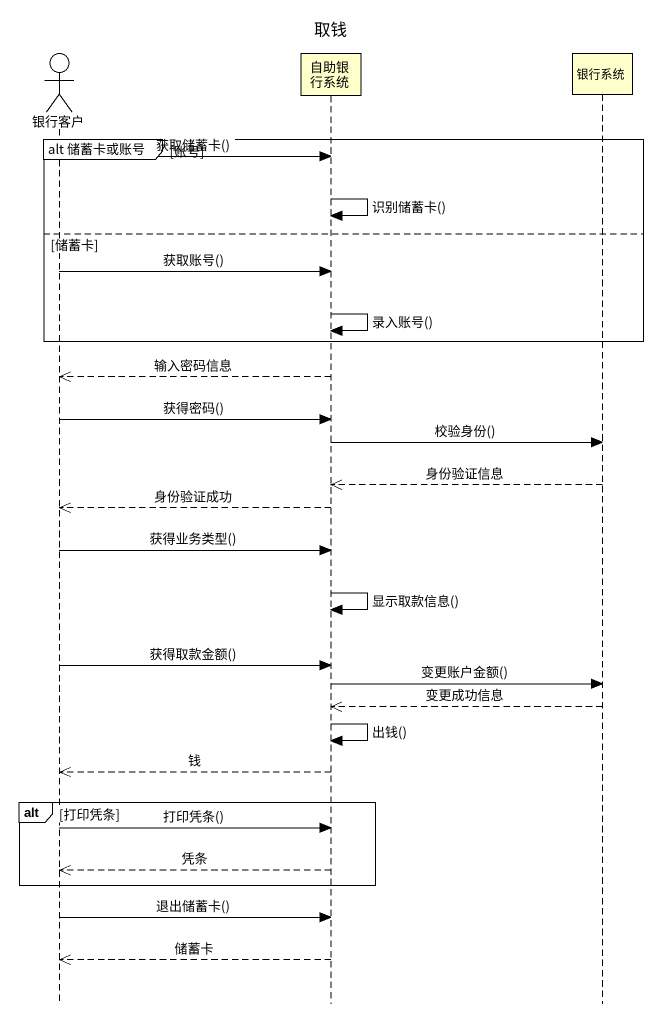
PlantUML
@startuml
title 取钱
hide footbox
actor 银行客户
participant 自助银行系统
participant 银行系统

group alt 储蓄卡或账号 [账号]
  银行客户 -> 自助银行系统 : 获取储蓄卡()
  自助银行系统 -> 自助银行系统 : 识别储蓄卡()
else 储蓄卡
  银行客户 -> 自助银行系统 : 获取账号()
  自助银行系统 -> 自助银行系统 : 录入账号()
end
自助银行系统 -->> 银行客户 : 输入密码信息
银行客户 -> 自助银行系统 : 获得密码()
自助银行系统 -> 银行系统 : 校验身份()
银行系统 -->> 自助银行系统 : 身份验证信息
自助银行系统 -->> 银行客户 : 身份验证成功
银行客户 -> 自助银行系统 : 获得业务类型()
自助银行系统 -> 自助银行系统 : 显示取款信息()
银行客户 -> 自助银行系统 : 获得取款金额()
自助银行系统 -> 银行系统 : 变更账户金额()
银行系统 -->> 自助银行系统 : 变更成功信息
自助银行系统 -> 自助银行系统 : 出钱()
自助银行系统 -->> 银行客户 : 钱
alt 打印凭条
  银行客户 -> 自助银行系统 : 打印凭条()
  自助银行系统 -->> 银行客户 : 凭条
end
银行客户 -> 自助银行系统 : 退出储蓄卡()
自助银行系统 -->> 银行客户 : 储蓄卡
@enduml
